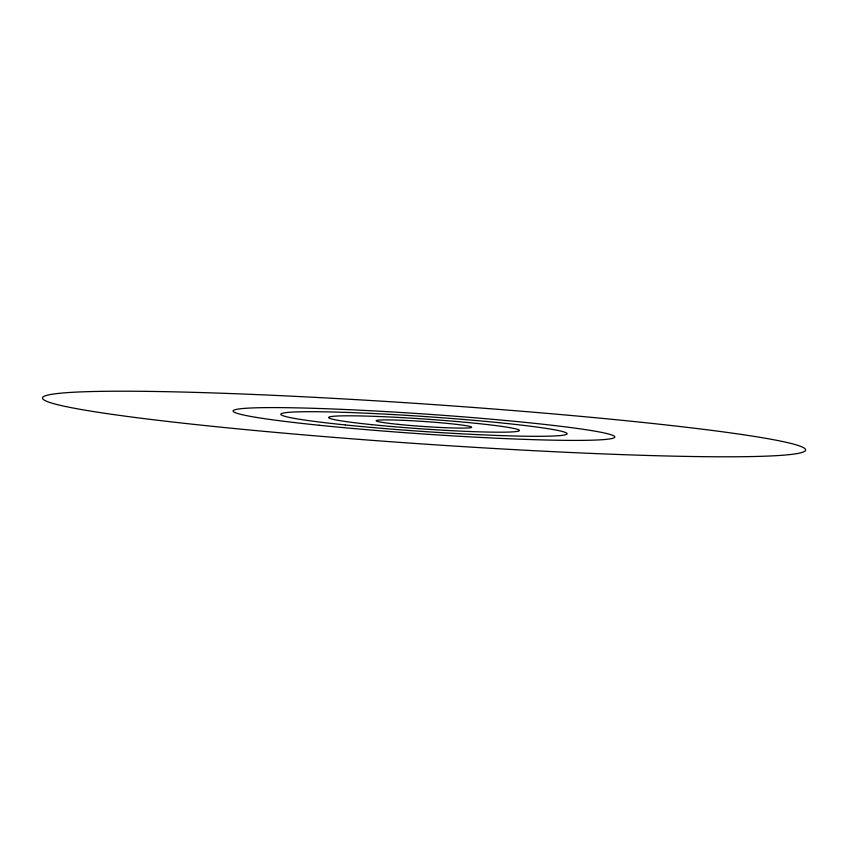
<?xml version="1.0" encoding="UTF-8"?>
<svg xmlns="http://www.w3.org/2000/svg" width="848" height="848" viewBox="0 0 848 848"><rect width="100%" height="100%" fill="white"/><g stroke="black" fill="none" stroke-linecap="round" stroke-linejoin="round"><path stroke-width="1.27" d="M397.786 424.318A47.817 2.502 3.9 0 0 471.626 427.381A47.817 2.502 3.9 0 0 402.599 420.301A47.817 2.502 3.9 0 0 397.786 424.318M345.348 424.943A143.439 7.505 3.9 0 0 566.867 434.155A143.439 7.505 3.9 0 0 359.785 412.912A143.439 7.505 3.9 0 0 345.348 424.943M371.562 424.625A95.633 5.003 3.9 0 0 519.241 430.763A95.633 5.003 3.9 0 0 381.197 416.612A95.633 5.003 3.9 0 0 371.562 424.625M319.124 425.251A191.256 10.006 3.9 0 0 614.493 437.536A191.256 10.006 3.9 0 0 338.384 409.213A191.256 10.006 3.9 0 0 319.124 425.251M214.247 426.502A382.512 20.023 3.9 0 0 804.985 451.072A382.512 20.023 3.9 0 0 252.768 394.426A382.512 20.023 3.9 0 0 214.247 426.502"/></g></svg>
